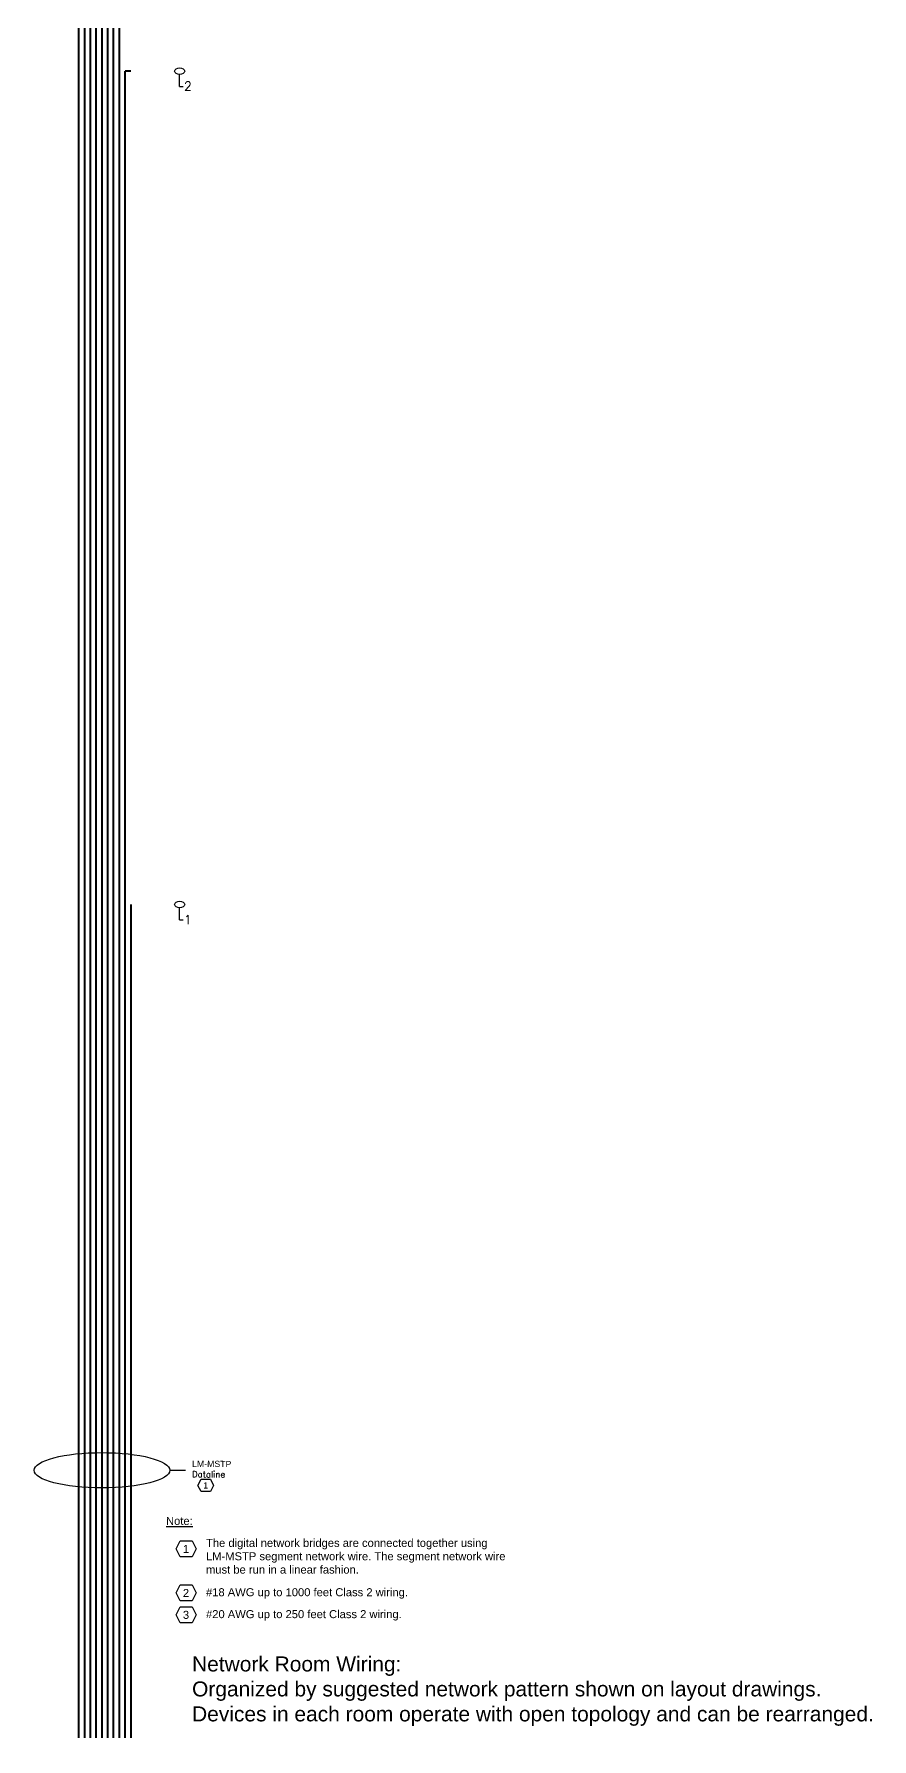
# Model space of a CAD drawing. Header units: inches. Extents: x -179 to 78, y 1 to 666.
# Drawn here: x 52.6 to 77.7, y 156.1 to 207.2 of the extents above; entities that cross this region are included whole.
import ezdxf
from ezdxf.enums import TextEntityAlignment as Align

# ---------------------------------------------------------------- set-up
doc = ezdxf.new("R2010")
doc.units = ezdxf.units.IN
doc.header["$MEASUREMENT"] = 0
doc.linetypes.add('DASHED', pattern=[0.75, 0.5, -0.25])
doc.linetypes.add('HIDDEN', pattern=[0.375, 0.25, -0.125])
doc.layers.add('_WS_MSTP', color=160, linetype='HIDDEN')
doc.styles.get("Standard").update_dxf_attribs({"font": 'arial.ttf'})
doc.styles.add('WS8th', font='complex.shx', dxfattribs={"height": 0.1875})

# ---------------------------------------------------------------- blocks, each defined once
blk = doc.blocks.new('_1')
at = {"linetype": 'Continuous'}
for p, q in [((-0.25, 0.2), (-0.15, 0.4)), ((-0.15, 0), (-0.25, 0.2)), ((-0.15, 0.4), (0.15, 0.4)), ((0.15, 0), (-0.15, 0)), ((0.15, 0.4), (0.25, 0.2)), ((0.25, 0.2), (0.15, 0))]:
    blk.add_line(p, q, dxfattribs=at)
blk.add_text('1', height=0.2).set_placement((0, 0.1), align=Align.CENTER)

msp = doc.modelspace()

# ---------------------------------------------------------------- linework, layer by layer
at = {"linetype": 'Continuous'}
for p, q in [((56.66699, 164.13798), (57.14342, 164.13798)), ((56.85519, 161.77893), (56.97519, 162.01893)), ((56.97519, 161.53893), (56.85519, 161.77893)), ((56.97519, 162.01893), (57.33519, 162.01893)), ((57.33519, 162.01893), (57.45519, 161.77893)), ((57.45519, 161.77893), (57.33519, 161.53893)), ((57.33519, 161.53893), (56.97519, 161.53893)), ((56.85519, 160.45831), (56.97519, 160.69831)), ((56.97519, 160.69831), (57.33519, 160.69831)), ((57.33519, 160.69831), (57.45519, 160.45831)), ((56.97519, 160.21831), (56.85519, 160.45831)), ((57.33519, 160.21831), (56.97519, 160.21831)), ((57.45519, 160.45831), (57.33519, 160.21831)), ((56.85519, 159.80086), (56.97519, 160.04086)), ((56.97519, 159.56086), (56.85519, 159.80086)), ((56.97519, 160.04086), (57.33519, 160.04086)), ((57.33519, 159.56086), (56.97519, 159.56086)), ((57.33519, 160.04086), (57.45519, 159.80086)), ((57.45519, 159.80086), (57.33519, 159.56086))]:
    msp.add_line(p, q, dxfattribs=at)
msp.add_ellipse((54.63343, 164.13808), major_axis=(2.03356, -0.0001), ratio=0.26088214, dxfattribs=at)
at = {"layer": '_WS_MSTP', "color": 7, "linetype": 'Continuous'}
for p, q in [((56.96342, 205.64899), (56.96342, 206.01012)), ((56.96342, 205.64899), (57.0732, 205.64899)), ((56.96342, 205.64899), (57.0732, 205.64899)), ((56.96342, 180.64899), (56.96342, 181.01012)), ((56.96342, 180.64899), (57.0732, 180.64899))]:
    msp.add_line(p, q, dxfattribs=at)
at = {"layer": '_WS_MSTP', "color": 7, "linetype": 'DASHED', "const_width": 0.06}
for points in [[(53.93903, 206.1099), (53.93903, 231.1099)], [(54.11263, 206.1099), (54.11263, 231.1099)], [(54.28623, 206.1099), (54.28623, 231.1099)], [(54.45983, 206.1099), (54.45983, 231.1099)], [(54.63343, 206.1099), (54.63343, 231.1099)], [(54.80703, 206.1099), (54.80703, 231.1099)], [(54.98063, 206.1099), (54.98063, 231.1099)], [(55.15423, 206.1099), (55.15423, 231.1099)], [(53.93903, 181.1099), (53.93903, 206.1099)], [(54.11263, 181.1099), (54.11263, 206.1099)], [(54.28623, 181.1099), (54.28623, 206.1099)], [(54.45983, 181.1099), (54.45983, 206.1099)], [(54.63343, 181.1099), (54.63343, 206.1099)], [(54.80703, 181.1099), (54.80703, 206.1099)], [(54.98063, 181.1099), (54.98063, 206.1099)], [(55.15423, 181.1099), (55.15423, 206.1099)], [(55.32783, 181.1099), (55.32783, 206.1099)], [(55.32783, 206.1099), (55.50143, 206.1099)], [(53.93903, 156.1099), (53.93903, 181.1099)], [(54.11263, 156.1099), (54.11263, 181.1099)], [(54.28623, 156.1099), (54.28623, 181.1099)], [(54.45983, 156.1099), (54.45983, 181.1099)], [(54.63343, 156.1099), (54.63343, 181.1099)], [(54.80703, 156.1099), (54.80703, 181.1099)], [(54.98063, 156.1099), (54.98063, 181.1099)], [(55.15423, 156.1099), (55.15423, 181.1099)], [(55.32783, 156.1099), (55.32783, 181.1099)], [(55.50143, 156.1099), (55.50143, 181.1099)]]:
    msp.add_lwpolyline(points, dxfattribs=at)
at = {"layer": '_WS_MSTP', "color": 7, "linetype": 'Continuous'}
for centre in [(56.96508, 206.1099), (56.96508, 181.1099)]:
    msp.add_ellipse(centre, major_axis=(0.15129, 0), ratio=0.65960456, dxfattribs=at)

# ---------------------------------------------------------------- block references
at = {"linetype": 'Continuous', "xscale": 0.9359999999999999, "yscale": 0.9359999999999999, "zscale": 0.9359999999999999}
msp.add_blockref('_1', (57.74579, 163.4976), dxfattribs=at)

# ---------------------------------------------------------------- texts
msp.add_text('%%UNote:', height=0.24).set_placement((56.55519, 162.49893))
for s, p in [('1', (57.15519, 161.65893)), ('2', (57.15519, 160.33831)), ('3', (57.15519, 159.68086))]:
    msp.add_text(s, height=0.24).set_placement(p, align=Align.CENTER)
at = {"insert": (57.33825, 164.42759), "char_height": 0.1872, "width": 2.9918854, "attachment_point": 1, "rotation": 359.604708}
msp.add_mtext('LM-MSTP \\P{\\Fromand|c0;Dataline}', dxfattribs=at)
at = {"char_height": 0.24, "width": 9.2357068}
for s, insert, attachment_point in [('The digital network bridges are connected together using LM-MSTP segment network wire. The segment network wire must be run in a linear fashion.', (57.75519, 162.07893), 1), ('#18 AWG up to 1000 feet Class 2 wiring.', (57.75519, 160.44366), 4), ('#20 AWG up to 250 feet Class 2 wiring.', (57.75519, 159.78621), 4)]:
    msp.add_mtext(s, dxfattribs=dict(at, insert=insert, attachment_point=attachment_point))
at = {"insert": (57.33719, 158.55267), "char_height": 0.449284, "attachment_point": 1}
msp.add_mtext_dynamic_manual_height_columns('Network Room Wiring:\\POrganized by suggested network pattern shown on layout drawings.\\PDevices in each room operate with open topology and can be rearranged.', width=26.7906867, gutter_width=1, heights=[0], dxfattribs=at)
at = {"layer": '_WS_MSTP', "color": 7, "linetype": 'Continuous', "char_height": 0.27067, "attachment_point": 1, "style": 'WS8th'}
for s, insert in [('2', (57.09586, 205.79429)), ('1', (57.09586, 180.79429))]:
    msp.add_mtext_dynamic_manual_height_columns(s, width=100.2027733, gutter_width=0.9375, heights=[0], dxfattribs=dict(at, insert=insert))

doc.saveas('drawing.dxf')
